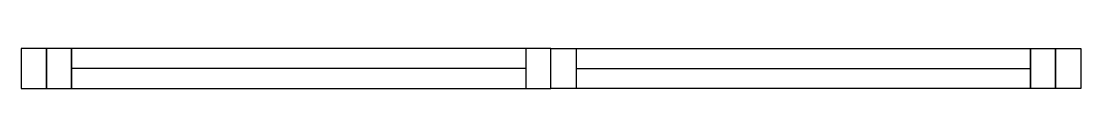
# Model space of a CAD drawing. Header units: inches. Extents: x 98219 to 100319, y 87677 to 87757.
import ezdxf

# ---------------------------------------------------------------- set-up
doc = ezdxf.new("R2010")
doc.units = ezdxf.units.IN
doc.header["$MEASUREMENT"] = 0
doc.layers.add('freecads.com', color=7, linetype='Continuous')

msp = doc.modelspace()

# ---------------------------------------------------------------- linework, layer by layer
at = {"layer": 'freecads.com'}
for p, q in [((98268.5, 87757.1), (98218.5, 87757.1)), ((98218.5, 87757.1), (98218.5, 87677.1)), ((98268.5, 87677.1), (98268.5, 87757.1)), ((98318.5, 87757.1), (98268.5, 87757.1)), ((98268.5, 87757.1), (98268.5, 87677.1)), ((98318.5, 87677.1), (98318.5, 87757.1)), ((99268.5, 87757.1), (98318.5, 87757.1)), ((98318.5, 87757.1), (98318.5, 87677.1)), ((99268.5, 87757.1), (99218.5, 87757.1)), ((99218.5, 87757.1), (99218.5, 87677.1)), ((99268.5, 87677.1), (99268.5, 87757.1)), ((99268.5, 87757.1), (100218.5, 87757.1)), ((99268.5, 87677.1), (99268.5, 87757.1)), ((99268.5, 87757.1), (99318.5, 87757.1)), ((99268.5, 87677.1), (99268.5, 87757.1)), ((99268.5, 87677.1), (99268.5, 87757.1)), ((99318.5, 87757.1), (99318.5, 87677.1)), ((100218.5, 87757.1), (100218.5, 87677.1)), ((100218.5, 87757.1), (100268.5, 87757.1)), ((100218.5, 87677.1), (100218.5, 87757.1)), ((100268.5, 87757.1), (100268.5, 87677.1)), ((100268.5, 87757.1), (100318.5, 87757.1)), ((100268.5, 87677.1), (100268.5, 87757.1)), ((100318.5, 87757.1), (100318.5, 87677.1)), ((99218.5, 87717.1), (98318.5, 87717.1)), ((99318.5, 87717.1), (100218.5, 87717.1)), ((98218.5, 87677.1), (98268.5, 87677.1)), ((98268.5, 87677.1), (98318.5, 87677.1)), ((98318.5, 87677.1), (99268.5, 87677.1)), ((99218.5, 87677.1), (99268.5, 87677.1)), ((100218.5, 87677.1), (99268.5, 87677.1)), ((99318.5, 87677.1), (99268.5, 87677.1)), ((100268.5, 87677.1), (100218.5, 87677.1)), ((100318.5, 87677.1), (100268.5, 87677.1))]:
    msp.add_line(p, q, dxfattribs=at)

doc.saveas('drawing.dxf')
